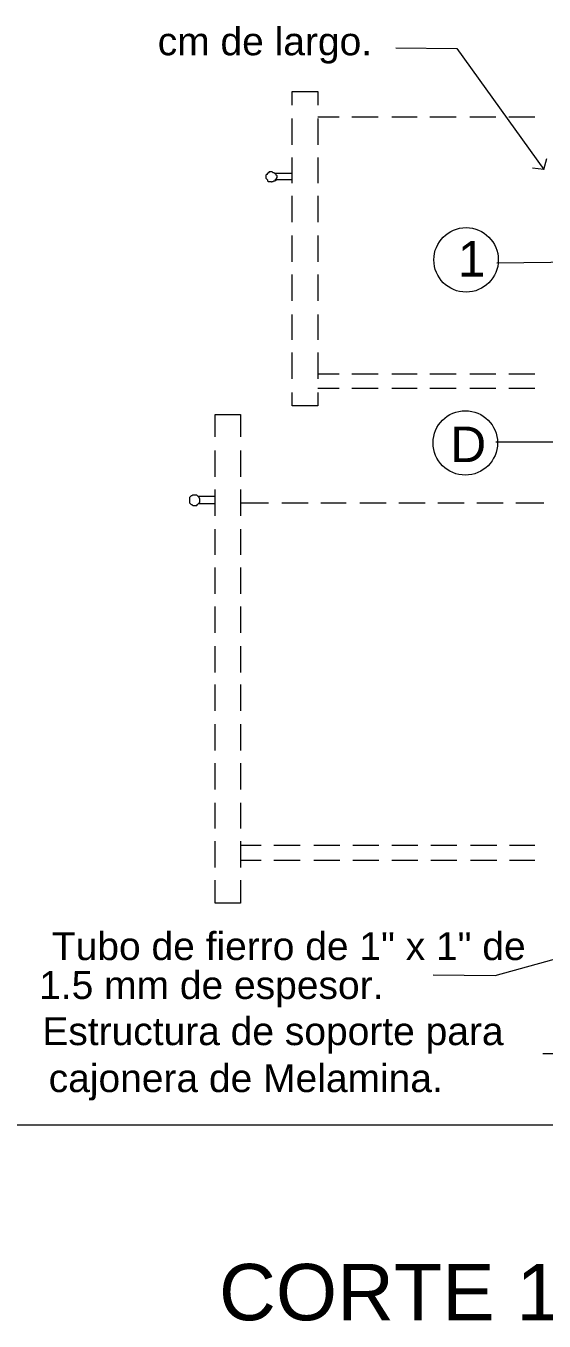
# Model space of a CAD drawing. Header units: inches. Extents: x 0.13 to 4.47, y 0.19 to 3.07.
# Drawn here: x 1.353 to 1.656, y 1.905 to 2.661 of the extents above; entities that cross this region are included whole.
import ezdxf

# ---------------------------------------------------------------- set-up
doc = ezdxf.new("R2010")
doc.units = ezdxf.units.IN
doc.header["$MEASUREMENT"] = 0
doc.layers.add('PDF_PDF5_PDF12_PDF11_0', color=7, linetype='Continuous')
doc.layers.add('PDF_Texto', color=7, linetype='Continuous')
doc.layers.add('PDF_PDF5_PDF12_PDF11_punteadas', color=7, linetype='Continuous', true_color=0xff3e00)
doc.styles.add('PDF Arial', font='arial.ttf')

msp = doc.modelspace()

# ---------------------------------------------------------------- linework, layer by layer
at = {"layer": 'PDF_PDF5_PDF12_PDF11_0', "lineweight": 5}
for points in [[(1.56905, 2.64801), (1.60481, 2.64754), (1.65543, 2.57696), (1.65729, 2.58346)], [(1.65543, 2.57696), (1.64893, 2.57788)], [(1.62803, 2.52262), (1.6754, 2.52309)], [(1.62757, 2.41813), (1.72648, 2.41813), (1.75713, 2.40281)], [(1.59088, 2.10698), (1.6271, 2.10652), (1.7158, 2.13113), (1.70744, 2.13624)], [(1.65497, 2.06101), (2.23268, 2.06101)], [(2.95343, 2.01921), (0.36347, 2.01921)]]:
    msp.add_lwpolyline(points, dxfattribs=at)
for centre in [(1.61015, 2.52425), (1.60969, 2.41743)]:
    msp.add_circle(centre, 0.01881, dxfattribs=at)
at = {"layer": 'PDF_PDF5_PDF12_PDF11_punteadas', "lineweight": 5}
for points in [[(1.50868, 2.61457), (1.50868, 2.62247), (1.52354, 2.62247), (1.52354, 2.61457)], [(1.50868, 2.59135), (1.50868, 2.60668)], [(1.53608, 2.60761), (1.52354, 2.60761)], [(1.52354, 2.60668), (1.52354, 2.59135)], [(1.55884, 2.60761), (1.54351, 2.60761)], [(1.58159, 2.60761), (1.56673, 2.60761)], [(1.60435, 2.60761), (1.58902, 2.60761)], [(1.62757, 2.60761), (1.61224, 2.60761)], [(1.65032, 2.60761), (1.635, 2.60761)], [(1.50868, 2.56906), (1.50868, 2.58392)], [(1.52354, 2.58392), (1.52354, 2.56906)], [(1.50868, 2.57463), (1.49846, 2.57463)], [(1.50868, 2.57092), (1.49846, 2.57092)], [(1.50868, 2.54631), (1.50868, 2.56163)], [(1.52354, 2.56163), (1.52354, 2.54631)], [(1.50868, 2.52309), (1.50868, 2.53841)], [(1.52354, 2.53841), (1.52354, 2.52309)], [(1.50868, 2.50033), (1.50868, 2.51565)], [(1.52354, 2.51565), (1.52354, 2.50033)], [(1.50868, 2.47757), (1.50868, 2.49243)], [(1.52354, 2.49243), (1.52354, 2.47757)], [(1.50868, 2.45482), (1.50868, 2.47014)], [(1.52354, 2.47014), (1.52354, 2.45482)], [(1.53608, 2.4576), (1.52354, 2.4576)], [(1.55884, 2.4576), (1.54351, 2.4576)], [(1.58159, 2.4576), (1.56673, 2.4576)], [(1.60435, 2.4576), (1.58902, 2.4576)], [(1.62757, 2.4576), (1.61224, 2.4576)], [(1.65032, 2.4576), (1.635, 2.4576)], [(1.53608, 2.44925), (1.52354, 2.44925)], [(1.55884, 2.44925), (1.54351, 2.44925)], [(1.58159, 2.44925), (1.56673, 2.44925)], [(1.60435, 2.44925), (1.58902, 2.44925)], [(1.62757, 2.44925), (1.61224, 2.44925)], [(1.65032, 2.44925), (1.635, 2.44925)], [(1.52354, 2.44692), (1.52354, 2.43903), (1.50868, 2.43903), (1.50868, 2.44692)], [(1.46363, 2.42092), (1.46363, 2.43392), (1.47849, 2.43392), (1.47849, 2.42092)], [(1.46363, 2.3977), (1.46363, 2.41302)], [(1.47849, 2.41302), (1.47849, 2.3977)], [(1.46363, 2.37494), (1.46363, 2.39027)], [(1.47849, 2.39027), (1.47849, 2.37494)], [(1.46363, 2.38609), (1.45388, 2.38609)], [(1.46363, 2.38191), (1.45388, 2.38191)], [(1.47849, 2.38237), (1.49475, 2.38237)], [(1.50264, 2.38237), (1.51797, 2.38237)], [(1.5254, 2.38237), (1.54026, 2.38237)], [(1.54815, 2.38237), (1.56348, 2.38237)], [(1.57091, 2.38237), (1.58624, 2.38237)], [(1.59367, 2.38237), (1.60899, 2.38237)], [(1.61642, 2.38237), (1.63175, 2.38237)], [(1.63918, 2.38237), (1.65543, 2.38237)], [(1.46363, 2.35219), (1.46363, 2.36705)], [(1.47849, 2.36705), (1.47849, 2.35219)], [(1.46363, 2.32943), (1.46363, 2.34476)], [(1.47849, 2.34476), (1.47849, 2.32943)], [(1.46363, 2.30667), (1.46363, 2.322)], [(1.47849, 2.322), (1.47849, 2.30667)], [(1.46363, 2.28345), (1.46363, 2.29878)], [(1.47849, 2.29878), (1.47849, 2.28345)], [(1.46363, 2.26116), (1.46363, 2.27649)], [(1.47849, 2.27649), (1.47849, 2.26116)], [(1.46363, 2.23794), (1.46363, 2.25327)], [(1.47849, 2.25327), (1.47849, 2.23794)], [(1.46363, 2.21519), (1.46363, 2.23051)], [(1.47849, 2.23051), (1.47849, 2.21519)], [(1.46363, 2.19243), (1.46363, 2.20729)], [(1.47849, 2.20729), (1.47849, 2.19243)], [(1.46363, 2.16968), (1.46363, 2.185)], [(1.47849, 2.185), (1.47849, 2.16968)], [(1.47849, 2.18268), (1.49057, 2.18268)], [(1.498, 2.18268), (1.51332, 2.18268)], [(1.52122, 2.18268), (1.53654, 2.18268)], [(1.54398, 2.18268), (1.5593, 2.18268)], [(1.56673, 2.18268), (1.58206, 2.18268)], [(1.58949, 2.18268), (1.60481, 2.18268)], [(1.61271, 2.18268), (1.62803, 2.18268)], [(1.63546, 2.18268), (1.65032, 2.18268)], [(1.47849, 2.17386), (1.49057, 2.17386)], [(1.498, 2.17386), (1.51332, 2.17386)], [(1.52122, 2.17386), (1.53654, 2.17386)], [(1.54398, 2.17386), (1.5593, 2.17386)], [(1.56673, 2.17386), (1.58206, 2.17386)], [(1.58949, 2.17386), (1.60481, 2.17386)], [(1.61271, 2.17386), (1.62803, 2.17386)], [(1.63546, 2.17386), (1.65032, 2.17386)], [(1.47849, 2.16225), (1.47849, 2.14878), (1.46363, 2.14878), (1.46363, 2.16225)]]:
    msp.add_lwpolyline(points, dxfattribs=at)
for points in [[(1.49986, 2.57278), (1.49986, 2.57324), (1.49939, 2.5737), (1.49939, 2.57417), (1.49846, 2.57463), (1.498, 2.5751), (1.49754, 2.5751), (1.49707, 2.57556), (1.49661, 2.57556), (1.49614, 2.57556), (1.49521, 2.57556), (1.49475, 2.5751), (1.49428, 2.57463), (1.49382, 2.57417), (1.49336, 2.5737), (1.49336, 2.57278), (1.49336, 2.57231), (1.49336, 2.57185), (1.49382, 2.57138), (1.49428, 2.57092), (1.49428, 2.57045), (1.49475, 2.56999), (1.49521, 2.56999), (1.49614, 2.56999), (1.49661, 2.56953), (1.49707, 2.56999), (1.49754, 2.56999), (1.498, 2.57045), (1.49846, 2.57045), (1.49939, 2.57092), (1.49939, 2.57138), (1.49986, 2.57231)], [(1.45481, 2.38377), (1.45481, 2.38423), (1.45481, 2.38469), (1.45435, 2.38562), (1.45388, 2.38609), (1.45342, 2.38655), (1.45295, 2.38702), (1.45249, 2.38702), (1.45202, 2.38702), (1.45156, 2.38702), (1.45063, 2.38702), (1.45017, 2.38655), (1.4497, 2.38655), (1.44924, 2.38609), (1.44877, 2.38562), (1.44877, 2.38469), (1.44877, 2.38423), (1.44877, 2.3833), (1.44877, 2.38284), (1.44877, 2.38237), (1.44924, 2.38191), (1.4497, 2.38144), (1.45017, 2.38144), (1.45063, 2.38098), (1.45156, 2.38098), (1.45202, 2.38098), (1.45249, 2.38098), (1.45295, 2.38098), (1.45342, 2.38144), (1.45388, 2.38191), (1.45435, 2.38237), (1.45481, 2.38284), (1.45481, 2.3833)]]:
    msp.add_lwpolyline(points, close=True, dxfattribs=at)

# ---------------------------------------------------------------- texts
at = {"layer": 'PDF_Texto', "attachment_point": 7, "style": 'PDF Arial'}
for s, insert, char_height in [('cm de largo.', (1.4302, 2.63876), 0.0162756), ('1', (1.60539, 2.51452), 0.02072), ('D', (1.60098, 2.40625), 0.02072), ('Tubo de fierro de 1" x 1" de', (1.36843, 2.11538), 0.0162756), ('1.5 mm de espesor.', (1.361, 2.08798), 0.0162756), ('Estructura de soporte para', (1.36286, 2.06105), 0.0162756), ('cajonera de Melamina.', (1.36657, 2.03365), 0.0162756), ('CORTE 1-1', (1.46596, 1.9049), 0.032893)]:
    msp.add_mtext(s, dxfattribs=dict(at, insert=insert, char_height=char_height))

doc.saveas('drawing.dxf')
